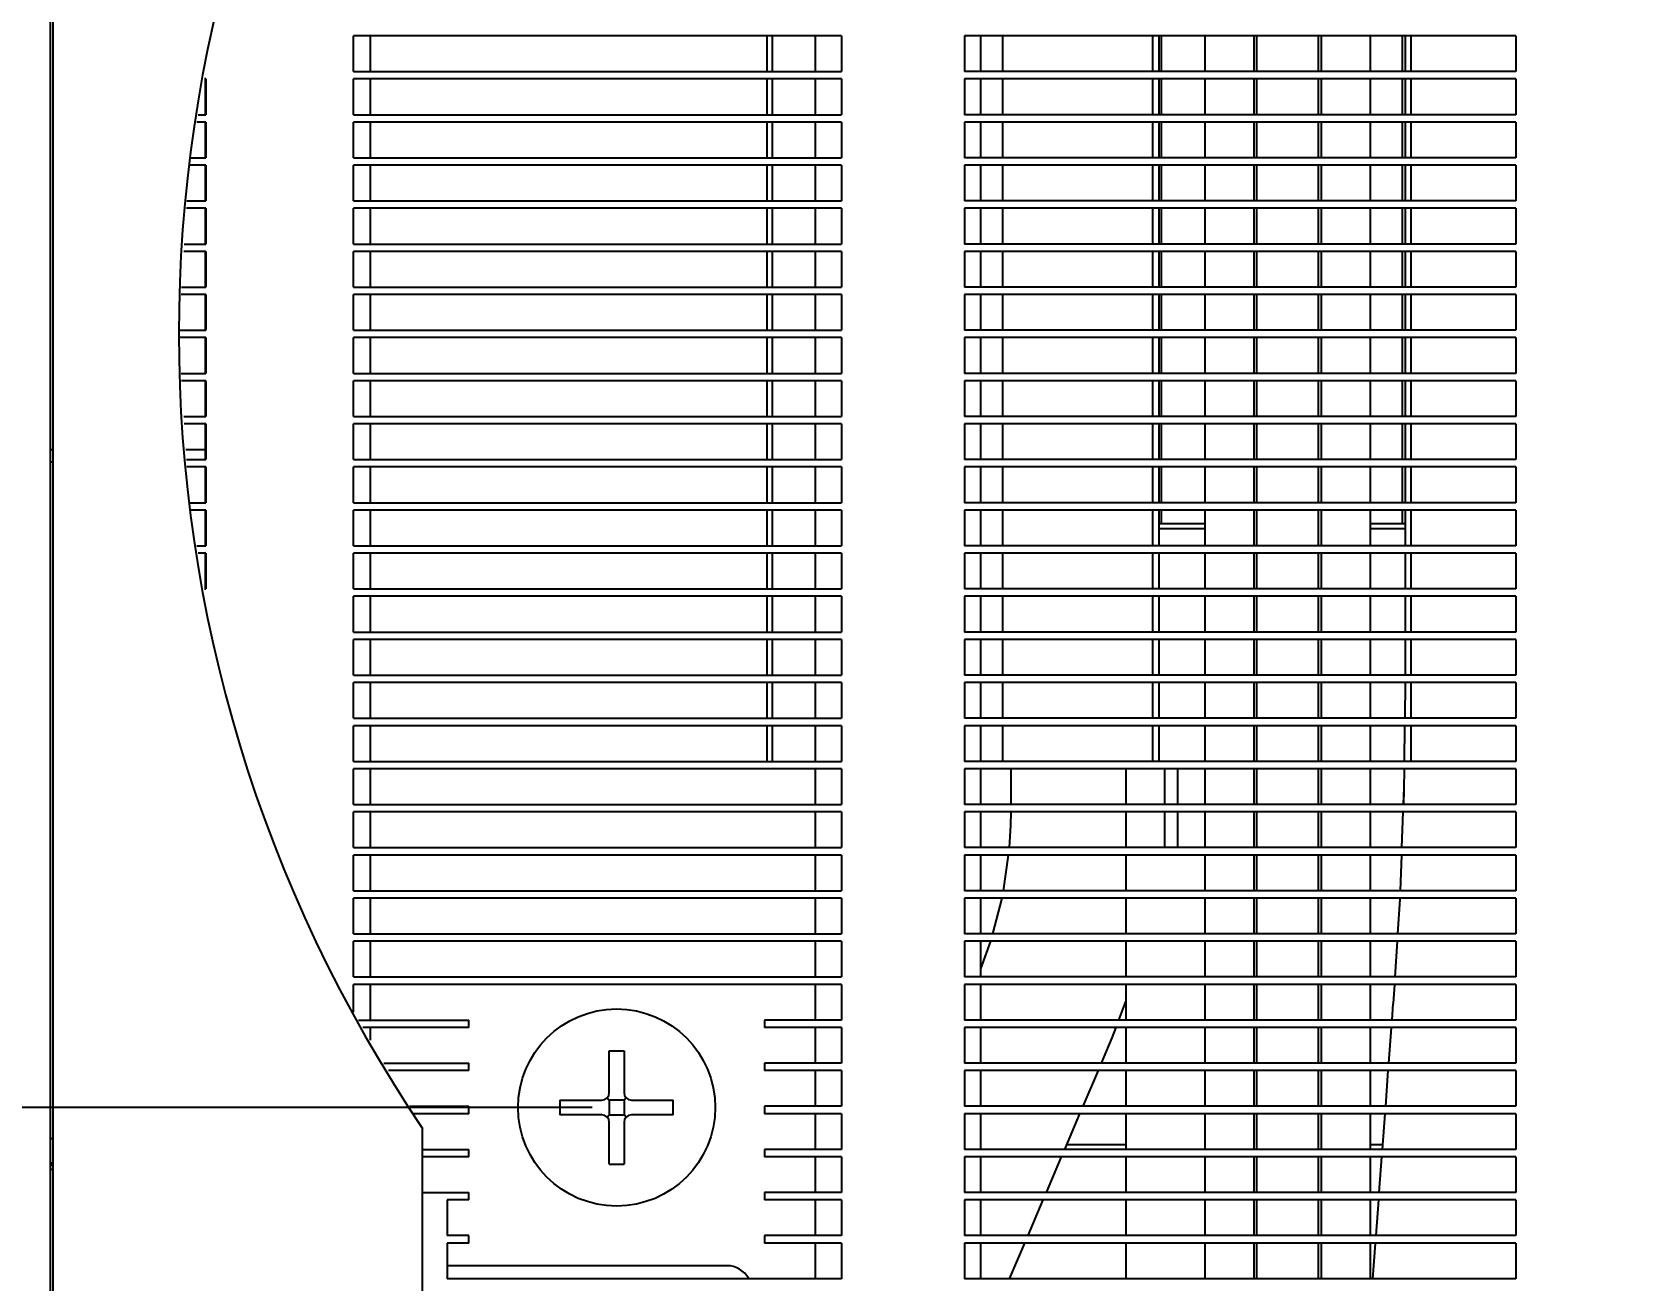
# Model space of a CAD drawing. Header units: millimetres. Extents: x 0 to 841, y 0 to 594.
# Drawn here: x 139.4 to 204.6, y 382.4 to 433 of the extents above; entities that cross this region are included whole.
import ezdxf

# ---------------------------------------------------------------- set-up
doc = ezdxf.new("R2010")
doc.units = ezdxf.units.MM
doc.header["$LTSCALE"] = 46.255
doc.layers.get('0').update_dxf_attribs({"linetype": 'CONTINUOUS'})
doc.layers.add('ASSEM_MEM', color=7, linetype='CONTINUOUS')
doc.styles.get("Standard").update_dxf_attribs({"font": 'txt', "width": 0.8})
doc.dimstyles.new('DIMSTYLE_1', dxfattribs={"dimtxt": 3, "dimasz": 2.1, "dimexe": 2, "dimexo": 1, "dimgap": 0.75, "dimtad": 1, "dimzin": 0, "dimdsep": 46, "dimtxsty": 'STANDARD', "dimblk": '_FILLED', "dimblk1": '_FILLED', "dimblk2": '_FILLED', "dimcen": 0.09, "dimazin": 0, "dimtp": 0.01, "dimtm": 0.01, "dimtfac": 1, "dimtofl": 0, "dimtmove": 0, "dimatfit": 3, "dimldrblk": '_FILLED', "dimfxl": 1, "dimtolj": 1, "dimtzin": 0, "dimarcsym": 0})

# ---------------------------------------------------------------- blocks, each defined once
blk = doc.blocks.new('_FILLED')
at = {"color": 0, "linetype": 'BYBLOCK'}
blk.add_solid([(0, 0), (-1, 0.167), (-1, -0.167)], dxfattribs=at)
blk = doc.blocks.new('*D3')
at = {"color": 7, "linetype": 'CONTINUOUS'}
for p, q in [((117.227, 496.74), (89.763, 496.74)), ((91.763, 496.74), (91.763, 443.065)), ((91.763, 389.39), (91.763, 443.065)), ((162.147, 389.39), (89.763, 389.39))]:
    blk.add_line(p, q, dxfattribs=at)
at = {"color": 7, "linetype": 'CONTINUOUS', "xscale": 2.1, "yscale": 2.1, "zscale": 2.1}
for p, rotation in [((91.763, 496.74), 90), ((91.763, 389.39), 270)]:
    blk.add_blockref('_FILLED', p, dxfattribs=dict(at, rotation=rotation))
at = {"color": 7, "linetype": 'CONTINUOUS', "insert": (88.013, 438.773), "char_height": 3, "width": 14.4, "attachment_point": 2, "rotation": 90, "line_spacing_factor": 0.9}
blk.add_mtext('107.35', dxfattribs=at)
blk = doc.blocks.new('*D4')
at = {"color": 7, "linetype": 'CONTINUOUS'}
for p, q in [((117.227, 496.74), (78.187, 496.74)), ((80.187, 496.74), (80.187, 431.49)), ((80.187, 366.24), (80.187, 431.49)), ((269.527, 366.24), (78.187, 366.24))]:
    blk.add_line(p, q, dxfattribs=at)
at = {"color": 7, "linetype": 'CONTINUOUS', "xscale": 2.1, "yscale": 2.1, "zscale": 2.1}
for p, rotation in [((80.187, 496.74), 90), ((80.187, 366.24), 270)]:
    blk.add_blockref('_FILLED', p, dxfattribs=dict(at, rotation=rotation))
at = {"color": 7, "linetype": 'CONTINUOUS', "insert": (76.437, 431.964), "char_height": 3, "width": 14.4, "attachment_point": 2, "rotation": 90, "line_spacing_factor": 0.9}
blk.add_mtext('130.50', dxfattribs=at)
blk = doc.blocks.new('*D5')
at = {"color": 7, "linetype": 'CONTINUOUS'}
for p, q in [((118.227, 497.74), (118.227, 522.819)), ((270.527, 367.24), (270.527, 522.819)), ((118.227, 520.819), (194.377, 520.819)), ((270.527, 520.819), (194.377, 520.819))]:
    blk.add_line(p, q, dxfattribs=at)
at = {"color": 7, "linetype": 'CONTINUOUS', "xscale": 2.1, "yscale": 2.1, "zscale": 2.1, "rotation": 180}
blk.add_blockref('_FILLED', (118.227, 520.819), dxfattribs=at)
at = {"color": 7, "linetype": 'CONTINUOUS', "xscale": 2.1, "yscale": 2.1, "zscale": 2.1}
blk.add_blockref('_FILLED', (270.527, 520.819), dxfattribs=at)
at = {"color": 7, "linetype": 'CONTINUOUS', "insert": (202.494, 524.569), "char_height": 3, "width": 14.4, "attachment_point": 2, "line_spacing_factor": 0.9}
blk.add_mtext('152.30', dxfattribs=at)

msp = doc.modelspace()

# ---------------------------------------------------------------- linework, layer by layer
at = {"color": 7, "linetype": 'CONTINUOUS'}
for p, q in [((140.172, 358.19), (140.172, 481.34)), ((140.272, 359.39), (140.272, 480.14)), ((152.472, 431.44), (152.472, 432.89)), ((172.272, 432.89), (152.472, 432.89)), ((153.146, 432.89), (153.146, 431.44)), ((169.249, 432.89), (169.249, 431.44)), ((169.465, 432.89), (169.465, 431.44)), ((171.208, 432.89), (171.208, 431.44)), ((172.272, 432.89), (172.272, 431.44)), ((177.272, 432.89), (177.272, 431.44)), ((199.647, 432.89), (177.272, 432.89)), ((177.908, 432.89), (177.908, 431.44)), ((178.821, 431.44), (178.821, 432.89)), ((184.893, 432.89), (184.893, 431.44)), ((185.147, 432.89), (185.147, 431.44)), ((185.245, 432.89), (185.245, 431.44)), ((187.026, 432.89), (187.026, 431.44)), ((189.003, 432.89), (189.003, 431.44)), ((189.126, 431.44), (189.126, 432.89)), ((191.626, 432.89), (191.626, 431.44)), ((191.749, 431.44), (191.749, 432.89)), ((193.726, 432.89), (193.726, 431.44)), ((195.049, 431.44), (195.049, 432.89)), ((195.147, 432.89), (195.147, 431.44)), ((195.401, 431.44), (195.401, 432.89)), ((199.647, 432.89), (199.647, 431.44)), ((146.472, 431.14), (146.419, 431.14)), ((146.446, 431.14), (146.446, 429.69)), ((146.472, 431.14), (146.472, 429.69)), ((152.472, 431.44), (172.272, 431.44)), ((152.472, 429.69), (152.472, 431.14)), ((172.272, 431.14), (152.472, 431.14)), ((153.146, 431.14), (153.146, 429.69)), ((169.249, 431.14), (169.249, 429.69)), ((169.465, 431.14), (169.465, 429.69)), ((171.208, 431.14), (171.208, 429.69)), ((172.272, 431.14), (172.272, 429.69)), ((199.647, 431.44), (177.272, 431.44)), ((177.272, 431.14), (177.272, 429.69)), ((199.647, 431.14), (177.272, 431.14)), ((177.908, 431.14), (177.908, 429.69)), ((178.821, 429.69), (178.821, 431.14)), ((184.893, 431.14), (184.893, 429.69)), ((185.147, 431.14), (185.147, 429.69)), ((185.245, 431.14), (185.245, 429.69)), ((187.026, 431.14), (187.026, 429.69)), ((189.003, 431.14), (189.003, 429.69)), ((189.126, 429.69), (189.126, 431.14)), ((191.626, 431.14), (191.626, 429.69)), ((191.749, 429.69), (191.749, 431.14)), ((193.726, 431.14), (193.726, 429.69)), ((195.049, 429.69), (195.049, 431.14)), ((195.147, 431.14), (195.147, 429.69)), ((195.401, 429.69), (195.401, 431.14)), ((199.647, 431.14), (199.647, 429.69)), ((146.472, 429.39), (146.103, 429.39)), ((146.157, 429.69), (146.472, 429.69)), ((146.446, 429.39), (146.446, 427.94)), ((146.472, 429.39), (146.472, 427.94)), ((152.472, 429.69), (172.272, 429.69)), ((152.472, 427.94), (152.472, 429.39)), ((172.272, 429.39), (152.472, 429.39)), ((153.146, 429.39), (153.146, 427.94)), ((169.249, 429.39), (169.249, 427.94)), ((169.465, 429.39), (169.465, 427.94)), ((171.208, 429.39), (171.208, 427.94)), ((172.272, 429.39), (172.272, 427.94)), ((199.647, 429.69), (177.272, 429.69)), ((177.272, 429.39), (177.272, 427.94)), ((199.647, 429.39), (177.272, 429.39)), ((177.908, 429.39), (177.908, 427.94)), ((178.821, 427.94), (178.821, 429.39)), ((184.893, 429.39), (184.893, 427.94)), ((185.147, 429.39), (185.147, 427.94)), ((185.245, 429.39), (185.245, 427.94)), ((187.026, 429.39), (187.026, 427.94)), ((189.003, 429.39), (189.003, 427.94)), ((189.126, 427.94), (189.126, 429.39)), ((191.626, 429.39), (191.626, 427.94)), ((191.749, 427.94), (191.749, 429.39)), ((193.726, 429.39), (193.726, 427.94)), ((195.049, 427.94), (195.049, 429.39)), ((195.147, 429.39), (195.147, 427.94)), ((195.401, 427.94), (195.401, 429.39)), ((199.647, 429.39), (199.647, 427.94)), ((145.841, 427.94), (146.472, 427.94)), ((152.472, 427.94), (172.272, 427.94)), ((199.647, 427.94), (177.272, 427.94)), ((146.472, 427.64), (145.787, 427.64)), ((146.446, 427.64), (146.446, 426.19)), ((146.472, 427.64), (146.472, 426.19)), ((152.472, 426.19), (152.472, 427.64)), ((172.272, 427.64), (152.472, 427.64)), ((153.146, 427.64), (153.146, 426.19)), ((169.249, 427.64), (169.249, 426.19)), ((169.465, 427.64), (169.465, 426.19)), ((171.208, 427.64), (171.208, 426.19)), ((172.272, 427.64), (172.272, 426.19)), ((177.272, 427.64), (177.272, 426.19)), ((199.647, 427.64), (177.272, 427.64)), ((177.908, 427.64), (177.908, 426.19)), ((178.821, 426.19), (178.821, 427.64)), ((184.893, 427.64), (184.893, 426.19)), ((185.147, 427.64), (185.147, 426.19)), ((185.245, 427.64), (185.245, 426.19)), ((187.026, 427.64), (187.026, 426.19)), ((189.003, 427.64), (189.003, 426.19)), ((189.126, 426.19), (189.126, 427.64)), ((191.626, 427.64), (191.626, 426.19)), ((191.749, 426.19), (191.749, 427.64)), ((193.726, 427.64), (193.726, 426.19)), ((195.049, 426.19), (195.049, 427.64)), ((195.147, 427.64), (195.147, 426.19)), ((195.401, 426.19), (195.401, 427.64)), ((199.647, 427.64), (199.647, 426.19)), ((146.472, 425.89), (145.681, 425.89)), ((145.699, 426.19), (146.472, 426.19)), ((146.446, 425.89), (146.446, 424.44)), ((146.472, 425.89), (146.472, 424.44)), ((152.472, 426.19), (172.272, 426.19)), ((152.472, 424.44), (152.472, 425.89)), ((172.272, 425.89), (152.472, 425.89)), ((153.146, 425.89), (153.146, 424.44)), ((169.249, 425.89), (169.249, 424.44)), ((169.465, 425.89), (169.465, 424.44)), ((171.208, 425.89), (171.208, 424.44)), ((172.272, 425.89), (172.272, 424.44)), ((199.647, 426.19), (177.272, 426.19)), ((177.272, 425.89), (177.272, 424.44)), ((199.647, 425.89), (177.272, 425.89)), ((177.908, 425.89), (177.908, 424.44)), ((178.821, 424.44), (178.821, 425.89)), ((184.893, 425.89), (184.893, 424.44)), ((185.147, 425.89), (185.147, 424.44)), ((185.245, 425.89), (185.245, 424.44)), ((187.026, 425.89), (187.026, 424.44)), ((189.003, 425.89), (189.003, 424.44)), ((189.126, 424.44), (189.126, 425.89)), ((191.626, 425.89), (191.626, 424.44)), ((191.749, 424.44), (191.749, 425.89)), ((193.726, 425.89), (193.726, 424.44)), ((195.049, 424.44), (195.049, 425.89)), ((195.147, 425.89), (195.147, 424.44)), ((195.401, 424.44), (195.401, 425.89)), ((199.647, 425.89), (199.647, 424.44)), ((146.472, 424.14), (145.576, 424.14)), ((145.594, 424.44), (146.472, 424.44)), ((146.446, 424.14), (146.446, 422.69)), ((146.472, 424.14), (146.472, 422.69)), ((152.472, 424.44), (172.272, 424.44)), ((152.472, 422.69), (152.472, 424.14)), ((172.272, 424.14), (152.472, 424.14)), ((153.146, 424.14), (153.146, 422.69)), ((169.249, 424.14), (169.249, 422.69)), ((169.465, 424.14), (169.465, 422.69)), ((171.208, 424.14), (171.208, 422.69)), ((172.272, 424.14), (172.272, 422.69)), ((199.647, 424.44), (177.272, 424.44)), ((177.272, 424.14), (177.272, 422.69)), ((199.647, 424.14), (177.272, 424.14)), ((177.908, 424.14), (177.908, 422.69)), ((178.821, 422.69), (178.821, 424.14)), ((184.893, 424.14), (184.893, 422.69)), ((185.147, 424.14), (185.147, 422.69)), ((185.245, 424.14), (185.245, 422.69)), ((187.026, 424.14), (187.026, 422.69)), ((189.003, 424.14), (189.003, 422.69)), ((189.126, 422.69), (189.126, 424.14)), ((191.626, 424.14), (191.626, 422.69)), ((191.749, 422.69), (191.749, 424.14)), ((193.726, 424.14), (193.726, 422.69)), ((195.049, 422.69), (195.049, 424.14)), ((195.147, 424.14), (195.147, 422.69)), ((195.401, 422.69), (195.401, 424.14)), ((199.647, 424.14), (199.647, 422.69)), ((145.49, 422.69), (146.472, 422.69)), ((152.472, 422.69), (172.272, 422.69)), ((199.647, 422.69), (177.272, 422.69)), ((146.472, 422.39), (145.472, 422.39)), ((146.446, 422.39), (146.446, 420.94)), ((146.472, 422.39), (146.472, 420.94)), ((152.472, 420.94), (152.472, 422.39)), ((172.272, 422.39), (152.472, 422.39)), ((153.146, 422.39), (153.146, 420.94)), ((169.249, 422.39), (169.249, 420.94)), ((169.465, 422.39), (169.465, 420.94)), ((171.208, 422.39), (171.208, 420.94)), ((172.272, 422.39), (172.272, 420.94)), ((177.272, 422.39), (177.272, 420.94)), ((199.647, 422.39), (177.272, 422.39)), ((177.908, 422.39), (177.908, 420.94)), ((178.821, 420.94), (178.821, 422.39)), ((184.893, 422.39), (184.893, 420.94)), ((185.147, 422.39), (185.147, 420.94)), ((185.245, 422.39), (185.245, 420.94)), ((187.026, 422.39), (187.026, 420.94)), ((189.003, 422.39), (189.003, 420.94)), ((189.126, 420.94), (189.126, 422.39)), ((191.626, 422.39), (191.626, 420.94)), ((191.749, 420.94), (191.749, 422.39)), ((193.726, 422.39), (193.726, 420.94)), ((195.049, 420.94), (195.049, 422.39)), ((195.147, 422.39), (195.147, 420.94)), ((195.401, 420.94), (195.401, 422.39)), ((199.647, 422.39), (199.647, 420.94)), ((145.377, 420.94), (146.472, 420.94)), ((146.472, 420.64), (145.377, 420.64)), ((146.446, 420.64), (146.446, 419.19)), ((146.472, 420.64), (146.472, 419.19)), ((152.472, 420.94), (172.272, 420.94)), ((152.472, 419.19), (152.472, 420.64)), ((172.272, 420.64), (152.472, 420.64)), ((153.146, 420.64), (153.146, 419.19)), ((169.249, 420.64), (169.249, 419.19)), ((169.465, 420.64), (169.465, 419.19)), ((171.208, 420.64), (171.208, 419.19)), ((172.272, 420.64), (172.272, 419.19)), ((199.647, 420.94), (177.272, 420.94)), ((177.272, 420.64), (177.272, 419.19)), ((199.647, 420.64), (177.272, 420.64)), ((177.908, 420.64), (177.908, 419.19)), ((178.821, 419.19), (178.821, 420.64)), ((184.893, 420.64), (184.893, 419.19)), ((185.147, 420.64), (185.147, 419.19)), ((185.245, 420.64), (185.245, 419.19)), ((187.026, 420.64), (187.026, 419.19)), ((189.003, 420.64), (189.003, 419.19)), ((189.126, 419.19), (189.126, 420.64)), ((191.626, 420.64), (191.626, 419.19)), ((191.749, 419.19), (191.749, 420.64)), ((193.726, 420.64), (193.726, 419.19)), ((195.049, 419.19), (195.049, 420.64)), ((195.147, 420.64), (195.147, 419.19)), ((195.401, 419.19), (195.401, 420.64)), ((199.647, 420.64), (199.647, 419.19)), ((145.473, 419.19), (146.472, 419.19)), ((146.472, 418.89), (145.49, 418.89)), ((146.446, 418.89), (146.446, 417.44)), ((146.472, 418.89), (146.472, 417.44)), ((152.472, 419.19), (172.272, 419.19)), ((152.472, 417.44), (152.472, 418.89)), ((172.272, 418.89), (152.472, 418.89)), ((153.146, 418.89), (153.146, 417.44)), ((169.249, 418.89), (169.249, 417.44)), ((169.465, 418.89), (169.465, 417.44)), ((171.208, 418.89), (171.208, 417.44)), ((172.272, 418.89), (172.272, 417.44)), ((199.647, 419.19), (177.272, 419.19)), ((177.272, 418.89), (177.272, 417.44)), ((199.647, 418.89), (177.272, 418.89)), ((177.908, 418.89), (177.908, 417.44)), ((178.821, 417.44), (178.821, 418.89)), ((184.893, 418.89), (184.893, 417.44)), ((185.147, 418.89), (185.147, 417.44)), ((185.245, 418.89), (185.245, 417.44)), ((187.026, 418.89), (187.026, 417.44)), ((189.003, 418.89), (189.003, 417.44)), ((189.126, 417.44), (189.126, 418.89)), ((191.626, 418.89), (191.626, 417.44)), ((191.749, 417.44), (191.749, 418.89)), ((193.726, 418.89), (193.726, 417.44)), ((195.049, 417.44), (195.049, 418.89)), ((195.147, 418.89), (195.147, 417.44)), ((195.401, 417.44), (195.401, 418.89)), ((199.647, 418.89), (199.647, 417.44)), ((145.577, 417.44), (146.472, 417.44)), ((152.472, 417.44), (172.272, 417.44)), ((199.647, 417.44), (177.272, 417.44)), ((146.472, 417.14), (145.595, 417.14)), ((146.446, 417.14), (146.446, 415.69)), ((146.472, 417.14), (146.472, 415.69)), ((152.472, 415.69), (152.472, 417.14)), ((172.272, 417.14), (152.472, 417.14)), ((153.146, 417.14), (153.146, 415.69)), ((169.249, 417.14), (169.249, 415.69)), ((169.465, 417.14), (169.465, 415.69)), ((171.208, 417.14), (171.208, 415.69)), ((172.272, 417.14), (172.272, 415.69)), ((177.272, 417.14), (177.272, 415.69)), ((199.647, 417.14), (177.272, 417.14)), ((177.908, 417.14), (177.908, 415.69)), ((178.821, 415.69), (178.821, 417.14)), ((184.893, 417.14), (184.893, 415.69)), ((185.147, 417.14), (185.147, 415.69)), ((185.245, 417.14), (185.245, 415.69)), ((187.026, 417.14), (187.026, 415.69)), ((189.003, 417.14), (189.003, 415.69)), ((189.126, 415.69), (189.126, 417.14)), ((191.626, 417.14), (191.626, 415.69)), ((191.749, 415.69), (191.749, 417.14)), ((193.726, 417.14), (193.726, 415.69)), ((195.049, 415.69), (195.049, 417.14)), ((195.147, 417.14), (195.147, 415.69)), ((195.401, 415.69), (195.401, 417.14)), ((199.647, 417.14), (199.647, 415.69)), ((140.272, 416.09), (140.172, 416.09)), ((146.446, 416.09), (145.657, 416.09)), ((140.272, 415.59), (140.172, 415.59)), ((145.681, 415.69), (146.472, 415.69)), ((152.472, 415.69), (172.272, 415.69)), ((199.647, 415.69), (177.272, 415.69)), ((146.472, 415.39), (145.699, 415.39)), ((146.446, 415.39), (146.446, 413.94)), ((146.472, 415.39), (146.472, 413.94)), ((152.472, 413.94), (152.472, 415.39)), ((172.272, 415.39), (152.472, 415.39)), ((153.146, 415.39), (153.146, 413.94)), ((169.249, 415.39), (169.249, 413.94)), ((169.465, 415.39), (169.465, 413.94)), ((171.208, 415.39), (171.208, 413.94)), ((172.272, 415.39), (172.272, 413.94)), ((177.272, 415.39), (177.272, 413.94)), ((199.647, 415.39), (177.272, 415.39)), ((177.908, 415.39), (177.908, 413.94)), ((178.821, 413.94), (178.821, 415.39)), ((184.893, 415.39), (184.893, 413.94)), ((185.147, 415.39), (185.147, 413.94)), ((185.245, 415.39), (185.245, 413.94)), ((187.026, 415.39), (187.026, 413.94)), ((189.003, 415.39), (189.003, 413.94)), ((189.126, 413.94), (189.126, 415.39)), ((191.626, 415.39), (191.626, 413.94)), ((191.749, 413.94), (191.749, 415.39)), ((193.726, 415.39), (193.726, 413.94)), ((195.049, 413.94), (195.049, 415.39)), ((195.147, 415.39), (195.147, 413.94)), ((195.401, 413.94), (195.401, 415.39)), ((199.647, 415.39), (199.647, 413.94)), ((145.788, 413.94), (146.472, 413.94)), ((146.472, 413.64), (145.843, 413.64)), ((146.446, 413.64), (146.446, 412.19)), ((146.472, 413.64), (146.472, 412.19)), ((152.472, 413.94), (172.272, 413.94)), ((152.472, 412.19), (152.472, 413.64)), ((172.272, 413.64), (152.472, 413.64)), ((153.146, 413.64), (153.146, 412.19)), ((169.249, 413.64), (169.249, 412.19)), ((169.465, 413.64), (169.465, 412.19)), ((171.208, 413.64), (171.208, 412.19)), ((172.272, 413.64), (172.272, 412.19)), ((199.647, 413.94), (177.272, 413.94)), ((177.272, 413.64), (177.272, 412.19)), ((199.647, 413.64), (177.272, 413.64)), ((177.908, 413.64), (177.908, 412.19)), ((178.821, 412.19), (178.821, 413.64)), ((184.893, 413.64), (184.893, 412.19)), ((185.147, 413.64), (185.147, 412.19)), ((185.245, 413.64), (185.245, 413.09)), ((187.026, 413.64), (187.026, 412.19)), ((189.003, 413.64), (189.003, 412.19)), ((189.126, 412.19), (189.126, 413.64)), ((191.626, 413.64), (191.626, 412.19)), ((191.749, 412.19), (191.749, 413.64)), ((193.726, 413.64), (193.726, 412.19)), ((195.049, 413.09), (195.049, 413.64)), ((195.147, 413.64), (195.147, 412.19)), ((195.401, 412.19), (195.401, 413.64)), ((199.647, 413.64), (199.647, 412.19)), ((185.147, 413.09), (187.026, 413.09)), ((185.147, 412.89), (187.026, 412.89)), ((193.726, 413.09), (195.147, 413.09)), ((193.726, 412.89), (195.147, 412.89)), ((146.104, 412.19), (146.472, 412.19)), ((152.472, 412.19), (172.272, 412.19)), ((199.647, 412.19), (177.272, 412.19)), ((146.472, 411.89), (146.159, 411.89)), ((146.446, 411.89), (146.446, 410.44)), ((146.472, 411.89), (146.472, 410.44)), ((152.472, 410.44), (152.472, 411.89)), ((172.272, 411.89), (152.472, 411.89)), ((153.146, 411.89), (153.146, 410.44)), ((169.249, 411.89), (169.249, 410.44)), ((169.465, 411.89), (169.465, 410.44)), ((171.208, 411.89), (171.208, 410.44)), ((172.272, 411.89), (172.272, 410.44)), ((177.272, 411.89), (177.272, 410.44)), ((199.647, 411.89), (177.272, 411.89)), ((177.908, 411.89), (177.908, 410.44)), ((178.821, 410.44), (178.821, 411.89)), ((184.893, 411.89), (184.893, 410.44)), ((185.147, 411.89), (185.147, 410.44)), ((187.026, 411.89), (187.026, 410.44)), ((189.003, 411.89), (189.003, 410.44)), ((189.126, 410.44), (189.126, 411.89)), ((191.626, 411.89), (191.626, 410.44)), ((191.749, 410.44), (191.749, 411.89)), ((193.726, 411.89), (193.726, 410.44)), ((195.147, 411.89), (195.147, 410.44)), ((195.401, 410.44), (195.401, 411.89)), ((199.647, 411.89), (199.647, 410.44)), ((146.42, 410.44), (146.472, 410.44)), ((152.472, 410.44), (172.272, 410.44)), ((199.647, 410.44), (177.272, 410.44)), ((152.472, 408.69), (152.472, 410.14)), ((172.272, 410.14), (152.472, 410.14)), ((153.146, 410.14), (153.146, 408.69)), ((169.249, 410.14), (169.249, 408.69)), ((169.465, 410.14), (169.465, 408.69)), ((171.208, 410.14), (171.208, 408.69)), ((172.272, 410.14), (172.272, 408.69)), ((177.272, 410.14), (177.272, 408.69)), ((199.647, 410.14), (177.272, 410.14)), ((177.908, 410.14), (177.908, 408.69)), ((178.821, 408.69), (178.821, 410.14)), ((184.893, 410.14), (184.893, 408.69)), ((185.147, 410.14), (185.147, 408.69)), ((187.026, 410.14), (187.026, 408.69)), ((189.003, 410.14), (189.003, 408.69)), ((189.126, 408.69), (189.126, 410.14)), ((191.626, 410.14), (191.626, 408.69)), ((191.749, 408.69), (191.749, 410.14)), ((193.726, 410.14), (193.726, 408.69)), ((195.147, 410.14), (195.147, 408.69)), ((195.401, 408.69), (195.401, 410.14)), ((199.647, 410.14), (199.647, 408.69)), ((152.472, 408.69), (172.272, 408.69)), ((152.472, 406.94), (152.472, 408.39)), ((172.272, 408.39), (152.472, 408.39)), ((153.146, 408.39), (153.146, 406.94)), ((169.249, 408.39), (169.249, 406.94)), ((169.465, 408.39), (169.465, 406.94)), ((171.208, 408.39), (171.208, 406.94)), ((172.272, 408.39), (172.272, 406.94)), ((199.647, 408.69), (177.272, 408.69)), ((177.272, 408.39), (177.272, 406.94)), ((199.647, 408.39), (177.272, 408.39)), ((177.908, 408.39), (177.908, 406.94)), ((178.821, 406.94), (178.821, 408.39)), ((184.893, 408.39), (184.893, 406.94)), ((185.147, 408.39), (185.147, 406.94)), ((187.026, 408.39), (187.026, 406.94)), ((189.003, 408.39), (189.003, 406.94)), ((189.126, 406.94), (189.126, 408.39)), ((191.626, 408.39), (191.626, 406.94)), ((191.749, 406.94), (191.749, 408.39)), ((193.726, 408.39), (193.726, 406.94)), ((195.147, 408.39), (195.147, 406.94)), ((195.401, 406.94), (195.401, 408.39)), ((199.647, 408.39), (199.647, 406.94)), ((152.472, 406.94), (172.272, 406.94)), ((152.472, 405.19), (152.472, 406.64)), ((172.272, 406.64), (152.472, 406.64)), ((153.146, 406.64), (153.146, 405.19)), ((169.249, 406.64), (169.249, 405.19)), ((169.465, 406.64), (169.465, 405.19)), ((171.208, 406.64), (171.208, 405.19)), ((172.272, 406.64), (172.272, 405.19)), ((199.647, 406.94), (177.272, 406.94)), ((177.272, 406.64), (177.272, 405.19)), ((199.647, 406.64), (177.272, 406.64)), ((177.908, 406.64), (177.908, 405.19)), ((178.821, 405.19), (178.821, 406.64)), ((184.893, 406.64), (184.893, 405.19)), ((185.147, 406.64), (185.147, 405.19)), ((187.026, 406.64), (187.026, 405.19)), ((189.003, 406.64), (189.003, 405.19)), ((189.126, 405.19), (189.126, 406.64)), ((191.626, 406.64), (191.626, 405.19)), ((191.749, 405.19), (191.749, 406.64)), ((193.726, 406.64), (193.726, 405.19)), ((195.146, 406.64), (195.133, 405.19)), ((195.401, 405.19), (195.401, 406.64)), ((199.647, 406.64), (199.647, 405.19)), ((152.472, 405.19), (172.272, 405.19)), ((199.647, 405.19), (177.272, 405.19)), ((152.472, 403.44), (152.472, 404.89)), ((172.272, 404.89), (152.472, 404.89)), ((153.146, 404.89), (153.146, 403.44)), ((169.249, 404.89), (169.249, 403.44)), ((169.465, 404.89), (169.465, 403.44)), ((171.208, 404.89), (171.208, 403.44)), ((172.272, 404.89), (172.272, 403.44)), ((177.272, 404.89), (177.272, 403.44)), ((199.647, 404.89), (177.272, 404.89)), ((177.908, 404.89), (177.908, 403.44)), ((178.821, 403.44), (178.821, 404.89)), ((184.893, 404.89), (184.893, 403.44)), ((185.147, 404.89), (185.147, 403.44)), ((187.026, 404.89), (187.026, 403.44)), ((189.003, 404.89), (189.003, 403.44)), ((189.126, 403.44), (189.126, 404.89)), ((191.626, 404.89), (191.626, 403.44)), ((191.749, 403.44), (191.749, 404.89)), ((193.726, 404.89), (193.726, 403.44)), ((195.13, 404.89), (195.117, 403.44)), ((195.401, 403.44), (195.401, 404.89)), ((199.647, 404.89), (199.647, 403.44)), ((152.472, 403.44), (172.272, 403.44)), ((152.472, 401.69), (152.472, 403.14)), ((172.272, 403.14), (152.472, 403.14)), ((153.146, 403.14), (153.146, 401.69)), ((171.208, 403.14), (171.208, 401.69)), ((172.272, 403.14), (172.272, 401.69)), ((199.647, 403.44), (177.272, 403.44)), ((177.272, 403.14), (177.272, 401.69)), ((199.647, 403.14), (177.272, 403.14)), ((177.908, 403.14), (177.908, 401.69)), ((179.147, 403.14), (179.147, 401.69)), ((183.808, 403.14), (183.808, 401.69)), ((185.395, 401.69), (185.395, 403.14)), ((185.91, 403.14), (185.91, 401.69)), ((187.026, 403.14), (187.026, 401.69)), ((189.003, 403.14), (189.003, 401.69)), ((189.126, 401.69), (189.126, 403.14)), ((191.626, 403.14), (191.626, 401.69)), ((191.749, 401.69), (191.749, 403.14)), ((193.726, 403.14), (193.726, 401.69)), ((199.647, 403.14), (199.647, 401.69)), ((195.095, 402.367), (195.071, 401.69)), ((152.472, 401.69), (172.272, 401.69)), ((152.472, 399.94), (152.472, 401.39)), ((172.272, 401.39), (152.472, 401.39)), ((153.146, 401.39), (153.146, 399.94)), ((171.208, 401.39), (171.208, 399.94)), ((172.272, 401.39), (172.272, 399.94)), ((199.647, 401.69), (177.272, 401.69)), ((177.272, 401.39), (177.272, 399.94)), ((199.647, 401.39), (177.272, 401.39)), ((177.908, 401.39), (177.908, 399.94)), ((179.146, 401.39), (179.136, 400.843)), ((183.808, 401.39), (183.808, 399.94)), ((185.395, 399.94), (185.395, 401.39)), ((185.91, 401.39), (185.91, 399.94)), ((187.026, 401.39), (187.026, 399.94)), ((189.003, 401.39), (189.003, 399.94)), ((189.126, 399.94), (189.126, 401.39)), ((191.626, 401.39), (191.626, 399.94)), ((191.749, 399.94), (191.749, 401.39)), ((193.726, 401.39), (193.726, 399.94)), ((195.06, 401.39), (195.007, 399.94)), ((199.647, 401.39), (199.647, 399.94)), ((179.136, 400.843), (179.079, 399.94)), ((152.472, 399.94), (172.272, 399.94)), ((199.647, 399.94), (177.272, 399.94)), ((152.472, 398.19), (152.472, 399.64)), ((172.272, 399.64), (152.472, 399.64)), ((153.146, 399.64), (153.146, 398.19)), ((171.208, 399.64), (171.208, 398.19)), ((172.272, 399.64), (172.272, 398.19)), ((177.272, 399.64), (177.272, 398.19)), ((199.647, 399.64), (177.272, 399.64)), ((177.908, 399.64), (177.908, 398.19)), ((179.043, 399.64), (178.834, 398.19)), ((183.808, 399.64), (183.808, 398.19)), ((187.026, 399.64), (187.026, 398.19)), ((189.003, 399.64), (189.003, 398.19)), ((189.126, 398.19), (189.126, 399.64)), ((191.626, 399.64), (191.626, 398.19)), ((191.749, 398.19), (191.749, 399.64)), ((193.726, 399.64), (193.726, 398.19)), ((194.996, 399.64), (194.943, 398.19)), ((199.647, 399.64), (199.647, 398.19)), ((152.472, 398.19), (172.272, 398.19)), ((152.472, 396.44), (152.472, 397.89)), ((172.272, 397.89), (152.472, 397.89)), ((153.146, 397.89), (153.146, 396.44)), ((171.208, 397.89), (171.208, 396.44)), ((172.272, 397.89), (172.272, 396.44)), ((199.647, 398.19), (177.272, 398.19)), ((177.272, 397.89), (177.272, 396.44)), ((199.647, 397.89), (177.272, 397.89)), ((177.908, 397.89), (177.908, 396.44)), ((178.775, 397.89), (178.407, 396.44)), ((183.808, 397.89), (183.808, 396.44)), ((187.026, 397.89), (187.026, 396.44)), ((189.003, 397.89), (189.003, 396.44)), ((189.126, 396.44), (189.126, 397.89)), ((191.626, 397.89), (191.626, 396.44)), ((191.749, 396.44), (191.749, 397.89)), ((193.726, 397.89), (193.726, 396.44)), ((199.647, 397.89), (199.647, 396.44)), ((152.472, 396.44), (172.272, 396.44)), ((152.472, 394.69), (152.472, 396.14)), ((172.272, 396.14), (152.472, 396.14)), ((153.146, 396.14), (153.146, 394.69)), ((171.208, 396.14), (171.208, 394.69)), ((172.272, 396.14), (172.272, 394.69)), ((199.647, 396.44), (177.272, 396.44)), ((177.272, 396.14), (177.272, 394.69)), ((199.647, 396.14), (177.272, 396.14)), ((177.908, 396.14), (177.908, 394.69)), ((178.323, 396.14), (177.908, 395.015)), ((183.808, 396.14), (183.808, 394.69)), ((187.026, 396.14), (187.026, 394.69)), ((189.003, 396.14), (189.003, 394.69)), ((189.126, 394.69), (189.126, 396.14)), ((191.626, 396.14), (191.626, 394.69)), ((191.749, 394.69), (191.749, 396.14)), ((193.726, 396.14), (193.726, 394.69)), ((194.826, 396.14), (194.736, 394.69)), ((199.647, 396.14), (199.647, 394.69)), ((152.472, 394.69), (172.272, 394.69)), ((199.647, 394.69), (177.272, 394.69)), ((152.472, 393.261), (152.472, 394.39)), ((172.272, 394.39), (152.472, 394.39)), ((153.146, 394.39), (153.146, 392.94)), ((171.208, 394.39), (171.208, 392.94)), ((172.272, 394.39), (172.272, 392.94)), ((177.272, 394.39), (177.272, 392.94)), ((199.647, 394.39), (177.272, 394.39)), ((177.908, 394.39), (177.908, 392.94)), ((183.808, 394.39), (183.808, 392.94)), ((187.026, 394.39), (187.026, 392.94)), ((189.003, 394.39), (189.003, 392.94)), ((189.126, 392.94), (189.126, 394.39)), ((191.626, 394.39), (191.626, 392.94)), ((191.749, 392.94), (191.749, 394.39)), ((193.726, 394.39), (193.726, 392.94)), ((194.718, 394.39), (194.67, 393.609)), ((199.647, 394.39), (199.647, 392.94)), ((183.53, 392.94), (183.808, 393.695)), ((194.62, 392.94), (194.67, 393.612)), ((152.662, 392.94), (157.147, 392.94)), ((157.147, 392.64), (152.841, 392.64)), ((153.146, 392.64), (153.146, 392.126)), ((157.147, 392.64), (157.147, 392.94)), ((169.147, 392.94), (169.147, 392.64)), ((172.272, 392.94), (169.147, 392.94)), ((172.272, 392.64), (169.147, 392.64)), ((171.208, 392.64), (171.208, 391.19)), ((172.272, 392.64), (172.272, 391.19)), ((199.647, 392.94), (177.272, 392.94)), ((177.272, 392.64), (177.272, 391.19)), ((199.647, 392.64), (177.272, 392.64)), ((177.908, 392.64), (177.908, 391.19)), ((183.262, 392.213), (183.419, 392.64)), ((183.808, 392.64), (183.808, 391.19)), ((187.026, 392.64), (187.026, 391.19)), ((189.003, 392.64), (189.003, 391.19)), ((189.126, 391.19), (189.126, 392.64)), ((191.626, 392.64), (191.626, 391.19)), ((191.749, 391.19), (191.749, 392.64)), ((193.726, 392.64), (193.726, 391.19)), ((194.49, 391.19), (194.598, 392.64)), ((199.647, 392.64), (199.647, 391.19)), ((182.826, 391.19), (183.263, 392.214)), ((162.847, 389.99), (162.847, 391.69)), ((162.847, 391.69), (163.447, 391.69)), ((163.447, 391.69), (163.447, 389.99)), ((153.702, 391.19), (157.147, 391.19)), ((157.147, 390.89), (153.88, 390.89)), ((157.147, 390.89), (157.147, 391.19)), ((169.147, 391.19), (169.147, 390.89)), ((172.272, 391.19), (169.147, 391.19)), ((172.272, 390.89), (169.147, 390.89)), ((171.208, 390.89), (171.208, 389.44)), ((172.272, 390.89), (172.272, 389.44)), ((199.647, 391.19), (177.272, 391.19)), ((177.272, 390.89), (177.272, 389.44)), ((199.647, 390.89), (177.272, 390.89)), ((177.908, 390.89), (177.908, 389.44)), ((182.081, 389.44), (182.698, 390.89)), ((183.808, 390.89), (183.808, 389.44)), ((187.026, 390.89), (187.026, 389.44)), ((189.003, 390.89), (189.003, 389.44)), ((189.126, 389.44), (189.126, 390.89)), ((191.626, 390.89), (191.626, 389.44)), ((191.749, 389.44), (191.749, 390.89)), ((193.726, 390.89), (193.726, 389.44)), ((194.361, 389.44), (194.468, 390.89)), ((199.647, 390.89), (199.647, 389.44)), ((154.741, 389.44), (157.147, 389.44)), ((157.147, 389.14), (157.147, 389.44)), ((160.847, 389.69), (160.847, 389.09)), ((160.847, 389.69), (162.547, 389.69)), ((162.759, 389.778), (162.847, 389.69)), ((162.847, 389.69), (162.847, 389.09)), ((163.447, 389.69), (162.847, 389.69)), ((163.535, 389.778), (163.447, 389.69)), ((163.447, 389.69), (163.447, 389.09)), ((163.747, 389.69), (165.447, 389.69)), ((165.447, 389.09), (165.447, 389.69)), ((169.147, 389.44), (169.147, 389.14)), ((172.272, 389.44), (169.147, 389.44)), ((199.647, 389.44), (177.272, 389.44)), ((157.147, 389.14), (154.919, 389.14)), ((162.547, 389.09), (160.847, 389.09)), ((162.759, 389.003), (162.847, 389.09)), ((162.847, 389.09), (163.447, 389.09)), ((162.847, 387.09), (162.847, 388.79)), ((163.535, 389.003), (163.447, 389.09)), ((163.447, 388.79), (163.447, 387.09)), ((165.447, 389.09), (163.747, 389.09)), ((172.272, 389.14), (169.147, 389.14)), ((171.208, 389.14), (171.208, 387.69)), ((172.272, 389.14), (172.272, 387.69)), ((177.272, 389.14), (177.272, 387.69)), ((199.647, 389.14), (177.272, 389.14)), ((177.908, 389.14), (177.908, 387.69)), ((181.335, 387.69), (181.953, 389.14)), ((183.808, 389.14), (183.808, 387.69)), ((187.026, 389.14), (187.026, 387.69)), ((189.003, 389.14), (189.003, 387.69)), ((189.126, 387.69), (189.126, 389.14)), ((191.626, 389.14), (191.626, 387.69)), ((191.749, 387.69), (191.749, 389.14)), ((193.726, 389.14), (193.726, 387.69)), ((194.231, 387.69), (194.338, 389.14)), ((199.647, 389.14), (199.647, 387.69)), ((155.272, 358.324), (155.272, 388.546)), ((155.272, 387.69), (157.147, 387.69)), ((157.147, 387.39), (155.272, 387.39)), ((157.147, 387.39), (157.147, 387.69)), ((169.147, 387.69), (169.147, 387.39)), ((172.272, 387.69), (169.147, 387.69)), ((172.272, 387.39), (169.147, 387.39)), ((171.208, 387.39), (171.208, 385.94)), ((172.272, 387.39), (172.272, 385.94)), ((199.647, 387.69), (177.272, 387.69)), ((177.272, 387.39), (177.272, 385.94)), ((199.647, 387.39), (177.272, 387.39)), ((177.908, 387.39), (177.908, 385.94)), ((180.589, 385.94), (181.207, 387.39)), ((181.42, 387.89), (183.808, 387.89)), ((183.808, 387.39), (183.808, 385.94)), ((187.026, 387.39), (187.026, 385.94)), ((189.003, 387.39), (189.003, 385.94)), ((189.126, 385.94), (189.126, 387.39)), ((191.626, 387.39), (191.626, 385.94)), ((191.749, 385.94), (191.749, 387.39)), ((193.726, 387.89), (194.246, 387.89)), ((193.726, 387.39), (193.726, 385.94)), ((194.101, 385.94), (194.209, 387.39)), ((199.647, 387.39), (199.647, 385.94)), ((162.847, 387.09), (163.447, 387.09)), ((155.272, 385.94), (157.147, 385.94)), ((156.272, 385.64), (156.272, 384.19)), ((157.147, 385.64), (156.272, 385.64)), ((157.147, 385.64), (157.147, 385.94)), ((169.147, 385.94), (169.147, 385.64)), ((172.272, 385.94), (169.147, 385.94)), ((172.272, 385.64), (169.147, 385.64)), ((171.208, 385.64), (171.208, 384.19)), ((172.272, 385.64), (172.272, 384.19)), ((199.647, 385.94), (177.272, 385.94)), ((177.272, 385.64), (177.272, 384.19)), ((199.647, 385.64), (177.272, 385.64)), ((177.908, 385.64), (177.908, 384.19)), ((179.843, 384.19), (180.461, 385.64)), ((183.808, 385.64), (183.808, 384.19)), ((187.026, 385.64), (187.026, 384.19)), ((189.003, 385.64), (189.003, 384.19)), ((189.126, 384.19), (189.126, 385.64)), ((191.626, 385.64), (191.626, 384.19)), ((191.749, 384.19), (191.749, 385.64)), ((193.726, 385.64), (193.726, 384.19)), ((193.971, 384.19), (194.079, 385.64)), ((199.647, 385.64), (199.647, 384.19)), ((157.147, 384.19), (156.272, 384.19)), ((157.147, 383.89), (157.147, 384.19)), ((169.147, 384.19), (169.147, 383.89)), ((172.272, 384.19), (169.147, 384.19)), ((199.647, 384.19), (177.272, 384.19)), ((156.272, 383.89), (156.272, 382.44)), ((157.147, 383.89), (156.272, 383.89)), ((172.272, 383.89), (169.147, 383.89)), ((171.208, 383.89), (171.208, 382.44)), ((172.272, 383.89), (172.272, 382.44)), ((177.272, 383.89), (177.272, 382.44)), ((199.647, 383.89), (177.272, 383.89)), ((177.908, 383.89), (177.908, 382.44)), ((179.097, 382.44), (179.715, 383.89)), ((183.808, 383.89), (183.808, 382.44)), ((187.026, 383.89), (187.026, 382.44)), ((189.003, 383.89), (189.003, 382.44)), ((189.126, 382.44), (189.126, 383.89)), ((191.626, 383.89), (191.626, 382.44)), ((191.749, 382.44), (191.749, 383.89)), ((193.726, 383.89), (193.726, 382.44)), ((193.841, 382.432), (193.948, 383.874)), ((199.647, 383.89), (199.647, 382.44)), ((167.627, 382.97), (156.272, 382.97)), ((172.272, 382.44), (156.272, 382.44)), ((199.647, 382.44), (177.272, 382.44))]:
    msp.add_line(p, q, dxfattribs=at)
for points in [[(195.112, 403.14), (195.094, 402.306), (195.078, 401.683)], [(194.932, 397.89), (194.93, 397.842), (194.844, 396.44)]]:
    msp.add_lwpolyline(points, dxfattribs=at)
msp.add_circle((163.147, 389.39), 4, dxfattribs=at)
for centre, radius, start, end in [((202.877, 420.795), 57.5, 145.88495, 214.11505), ((162.547, 389.99), 0.3, 270, 360), ((163.747, 389.99), 0.3, 180, 270), ((162.547, 388.79), 0.3, 0, 90), ((163.747, 388.79), 0.3, 90, 180), ((167.627, 381.97), 1, 28.52979, 90)]:
    msp.add_arc(centre, radius, start, end, dxfattribs=at)
at = {"layer": 'ASSEM_MEM', "color": 7, "linetype": 'CONTINUOUS'}
for p, q in [((140.272, 387.04), (140.172, 387.04)), ((140.172, 386.89), (140.272, 386.89))]:
    msp.add_line(p, q, dxfattribs=at)
for centre, radius, start, end in [((139.982, 386.99), 1.15, 75.42245, 80.51879), ((139.982, 386.99), 1.15, 75.03018, 75.42245), ((140.177, 387.04), 0.1, 14.77921, 90)]:
    msp.add_arc(centre, radius, start, end, dxfattribs=at)

# ---------------------------------------------------------------- dimensions: what is measured, and where the dimension line sits
at = {"color": 7, "linetype": 'CONTINUOUS'}
dim = msp.add_linear_dim(base=(270.527, 520.819), p1=(118.227, 496.74), p2=(270.527, 366.24), dimstyle='DIMSTYLE_1', dxfattribs=at)
dim.commit()
dim.dimension.update_dxf_attribs({"geometry": '*D5', "text_midpoint": (202.794, 520.819), "dimtype": 160})
for base, p1, p2, angle, picture, middle in [((80.187, 496.74), (270.527, 366.24), (118.227, 496.74), 90, '*D4', (80.187, 432.264)), ((91.763, 389.39), (118.227, 496.74), (163.147, 389.39), 270, '*D3', (91.763, 439.148))]:
    dim = msp.add_linear_dim(base=base, p1=p1, p2=p2, angle=angle, dimstyle='DIMSTYLE_1', dxfattribs=at)
    dim.commit()
    dim.dimension.update_dxf_attribs({"geometry": picture, "text_midpoint": middle, "dimtype": 160})

doc.saveas('drawing.dxf')
